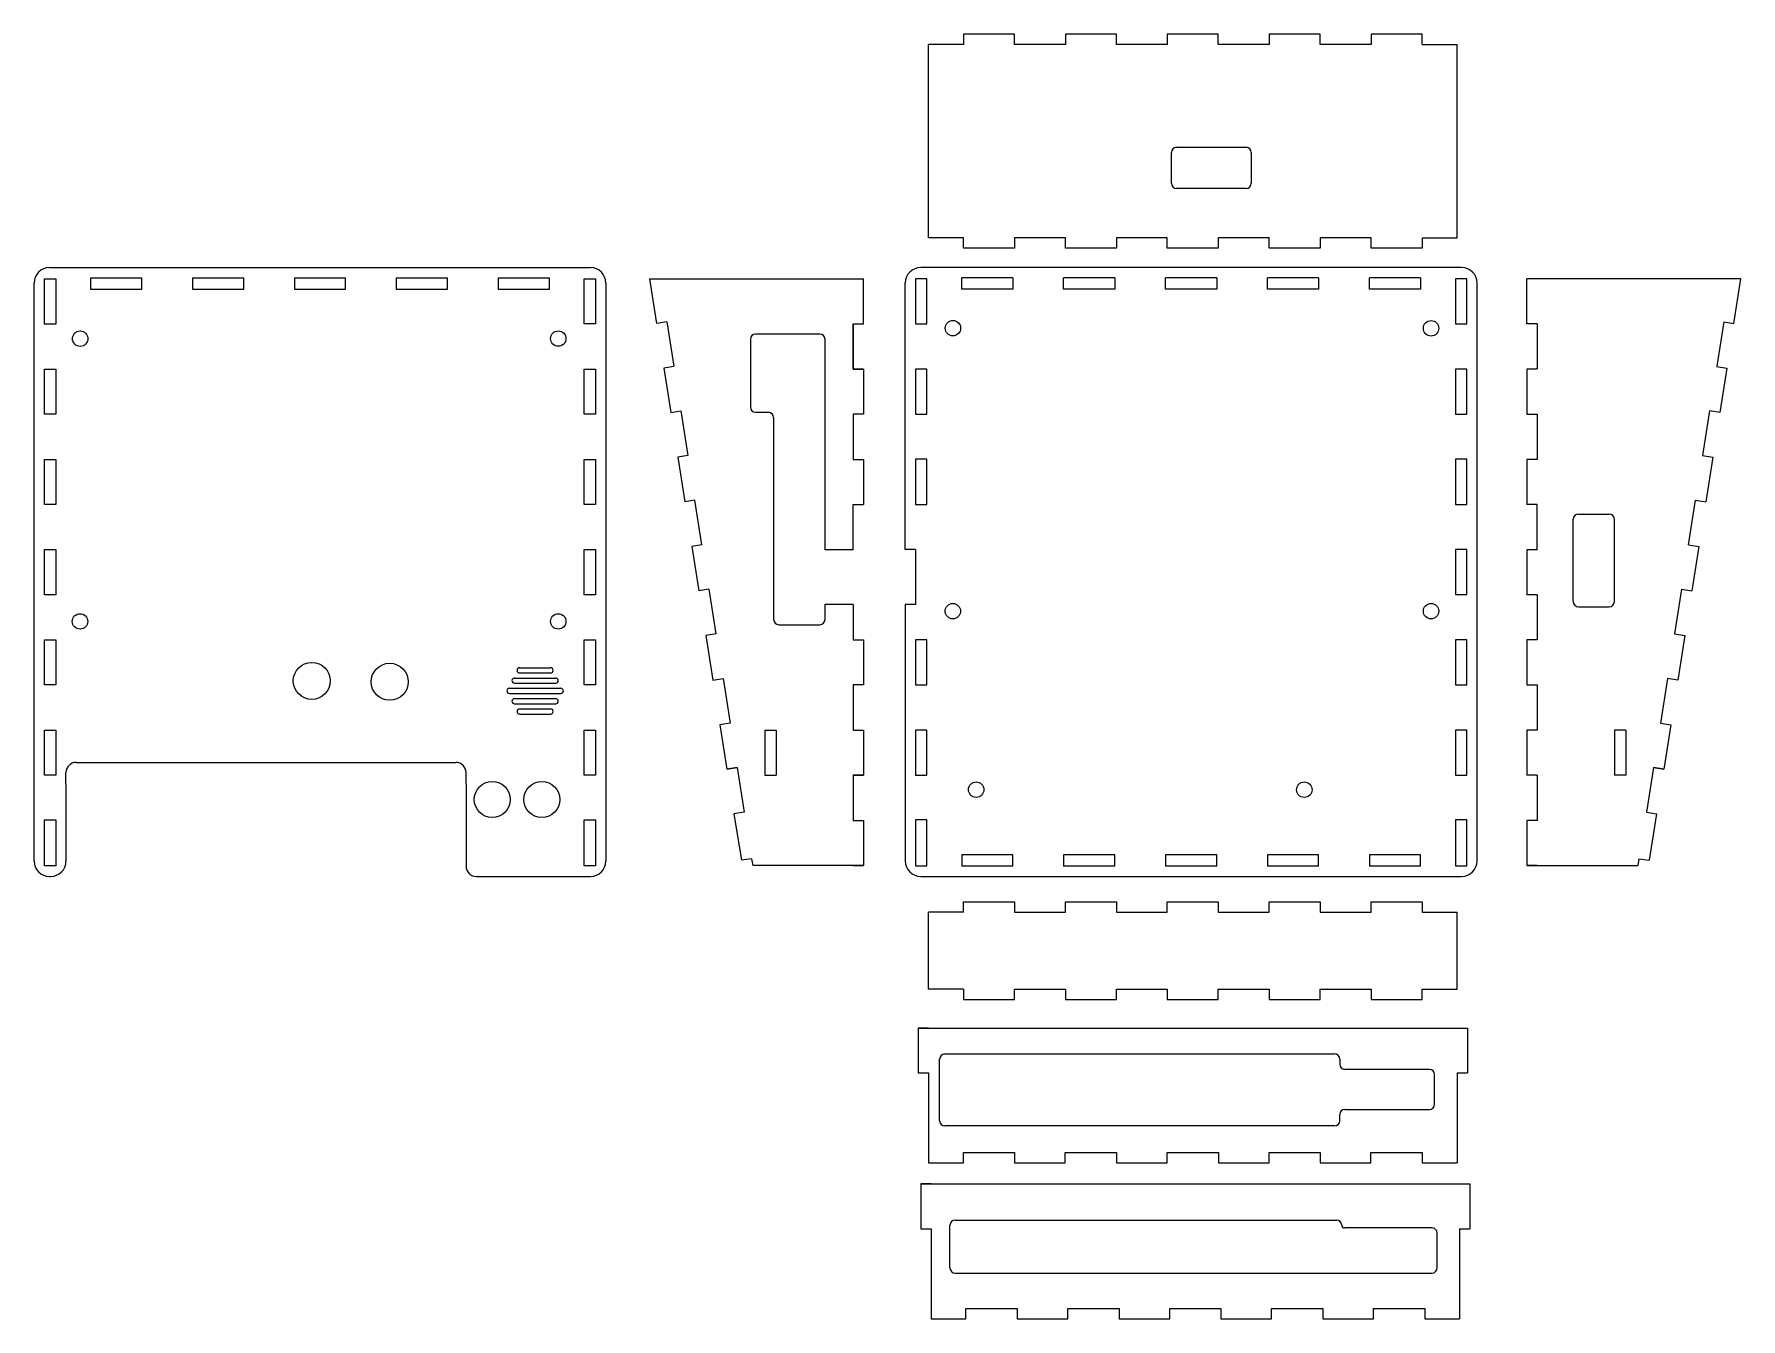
# Model space of a CAD drawing. Header units: millimetres. Extents: x -120 to 212, y -116 to 134.
import ezdxf

# ---------------------------------------------------------------- set-up
doc = ezdxf.new("R2010")
doc.units = ezdxf.units.MM
doc.layers.get('0').update_dxf_attribs({"color": 18, "lineweight": 13, "true_color": 0x000000})

msp = doc.modelspace()

# ---------------------------------------------------------------- linework, layer by layer
for p, q in [((70.35, 133.6), (60.41, 133.6)), ((60.41, 133.6), (60.41, 131.6)), ((70.35, 131.6), (70.35, 133.6)), ((90.17, 133.6), (80.23, 133.6)), ((80.23, 133.6), (80.23, 131.6)), ((90.17, 131.6), (90.17, 133.6)), ((109.98, 133.6), (100.04, 133.6)), ((100.04, 133.6), (100.04, 131.6)), ((109.98, 131.6), (109.98, 133.6)), ((129.8, 133.6), (119.86, 133.6)), ((119.86, 133.6), (119.86, 131.6)), ((129.8, 131.6), (129.8, 133.6)), ((149.62, 133.6), (139.68, 133.6)), ((139.68, 133.6), (139.68, 131.6)), ((149.62, 131.6), (149.62, 133.6)), ((53.62, 94), (53.62, 131.6)), ((60.41, 131.6), (53.62, 131.6)), ((80.24, 131.6), (70.33, 131.6)), ((100.06, 131.6), (90.15, 131.6)), ((119.88, 131.6), (109.97, 131.6)), ((139.7, 131.6), (129.79, 131.6)), ((149.62, 131.6), (156.41, 131.6)), ((156.41, 94), (156.41, 131.6)), ((100.87, 104.6), (100.87, 110.6)), ((101.87, 111.6), (115.37, 111.6)), ((116.37, 110.6), (116.37, 104.6)), ((115.37, 103.6), (101.87, 103.6)), ((60.41, 94), (53.62, 94)), ((60.41, 92), (60.41, 94)), ((80.24, 94), (70.33, 94)), ((70.35, 94), (70.35, 92)), ((80.23, 92), (80.23, 94)), ((100.06, 94), (90.15, 94)), ((90.17, 94), (90.17, 92)), ((100.04, 92), (100.04, 94)), ((119.88, 94), (109.97, 94)), ((109.98, 94), (109.98, 92)), ((119.86, 92), (119.86, 94)), ((139.7, 94), (129.79, 94)), ((129.8, 94), (129.8, 92)), ((139.68, 92), (139.68, 94)), ((149.62, 94), (149.62, 92)), ((149.62, 94), (156.41, 94)), ((70.35, 92), (60.41, 92)), ((90.17, 92), (80.23, 92)), ((109.98, 92), (100.04, 92)), ((129.8, 92), (119.86, 92)), ((149.62, 92), (139.68, 92)), ((-117.31, 88.2), (-12.12, 88.2)), ((157.29, 88.22), (52.1, 88.22)), ((-120.31, -27.2), (-120.31, 85.2)), ((-118.31, 86), (-116.11, 86)), ((-118.31, 77.23), (-118.31, 86)), ((-116.11, 86), (-116.11, 77.23)), ((-109.33, 86.2), (-109.33, 84)), ((-109.33, 86.2), (-99.37, 86.2)), ((-109.33, 84), (-99.37, 84)), ((-99.37, 84), (-99.37, 86.2)), ((-89.51, 86.2), (-89.51, 84)), ((-89.51, 86.2), (-79.55, 86.2)), ((-89.51, 84), (-79.55, 84)), ((-79.55, 84), (-79.55, 86.2)), ((-69.69, 86.2), (-69.69, 84)), ((-69.69, 86.2), (-59.73, 86.2)), ((-69.69, 84), (-59.73, 84)), ((-59.73, 84), (-59.73, 86.2)), ((-49.88, 86.2), (-49.88, 84)), ((-49.88, 86.2), (-39.92, 86.2)), ((-49.88, 84), (-39.92, 84)), ((-39.92, 84), (-39.92, 86.2)), ((-30.06, 86.2), (-30.06, 84)), ((-30.06, 86.2), (-20.1, 86.2)), ((-30.06, 84), (-20.1, 84)), ((-20.1, 84), (-20.1, 86.2)), ((-13.32, 86.02), (-11.12, 86.02)), ((-13.32, 77.25), (-13.32, 86.02)), ((-11.12, 86.02), (-11.12, 77.25)), ((-9.12, 85.2), (-9.12, -27.2)), ((-0.6, 86), (41, 86)), ((0.76, 77.36), (-0.6, 86)), ((39, 86), (41, 86)), ((41, 77.25), (41, 86)), ((49.1, 33.38), (49.1, 85.22)), ((53.3, 86.04), (51.1, 86.04)), ((51.1, 86.04), (51.1, 77.27)), ((53.3, 77.27), (53.3, 86.04)), ((60.08, 84.02), (60.08, 86.22)), ((70.04, 86.22), (60.08, 86.22)), ((70.04, 84.02), (60.08, 84.02)), ((70.04, 86.22), (70.04, 84.02)), ((79.9, 84.02), (79.9, 86.22)), ((89.86, 86.22), (79.9, 86.22)), ((89.86, 84.02), (79.9, 84.02)), ((89.86, 86.22), (89.86, 84.02)), ((99.72, 84.02), (99.72, 86.22)), ((109.68, 86.22), (99.72, 86.22)), ((109.68, 84.02), (99.72, 84.02)), ((109.68, 86.22), (109.68, 84.02)), ((119.54, 84.02), (119.54, 86.22)), ((129.49, 86.22), (119.54, 86.22)), ((129.49, 84.02), (119.54, 84.02)), ((129.49, 86.22), (129.49, 84.02)), ((139.35, 84.02), (139.35, 86.22)), ((149.31, 86.22), (139.35, 86.22)), ((149.31, 84.02), (139.35, 84.02)), ((149.31, 86.22), (149.31, 84.02)), ((158.29, 86.02), (156.09, 86.02)), ((156.09, 86.02), (156.09, 77.25)), ((158.29, 77.25), (158.29, 86.02)), ((160.29, -27.18), (160.29, 85.22)), ((211.6, 86), (170, 86)), ((172, 86), (170, 86)), ((170, 77.25), (170, 86)), ((210.24, 77.36), (211.6, 86)), ((-116.11, 77.23), (-118.31, 77.23)), ((-11.12, 77.25), (-13.32, 77.25)), ((2.74, 77.67), (0.76, 77.36)), ((2.74, 77.67), (4.1, 69.02)), ((39, 77.25), (41, 77.25)), ((39, 68.45), (39, 77.25)), ((39, 77.25), (39, 68.5)), ((39, 77.25), (41, 77.25)), ((51.1, 77.27), (53.3, 77.27)), ((156.09, 77.25), (158.29, 77.25)), ((172, 77.25), (170, 77.25)), ((172, 77.25), (172, 68.5)), ((208.26, 77.67), (206.9, 69.02)), ((208.26, 77.67), (210.24, 77.36)), ((19, 74.29), (19, 61.06)), ((32.5, 75.29), (20, 75.29)), ((33.5, 33.35), (33.5, 74.29)), ((-118.31, 68.46), (-116.11, 68.46)), ((-118.31, 59.69), (-118.31, 68.46)), ((-116.11, 68.46), (-116.11, 59.69)), ((-13.32, 68.46), (-11.12, 68.46)), ((-13.32, 59.69), (-13.32, 68.46)), ((-11.12, 68.46), (-11.12, 59.69)), ((4.11, 68.97), (2.13, 68.66)), ((2.13, 68.66), (3.49, 60.02)), ((39, 68.45), (41, 68.45)), ((41, 68.45), (39, 68.45)), ((41, 68.45), (41, 59.7)), ((53.3, 68.48), (51.1, 68.48)), ((51.1, 68.48), (51.1, 59.71)), ((53.3, 59.71), (53.3, 68.48)), ((158.29, 68.48), (156.09, 68.48)), ((156.09, 68.48), (156.09, 59.71)), ((158.29, 59.71), (158.29, 68.48)), ((172, 68.45), (170, 68.45)), ((170, 68.45), (170, 59.7)), ((206.89, 68.97), (208.87, 68.66)), ((208.87, 68.66), (207.51, 60.02)), ((3.49, 60.02), (5.47, 60.33)), ((5.47, 60.33), (6.84, 51.64)), ((20, 60.06), (22.5, 60.06)), ((205.53, 60.33), (204.16, 51.64)), ((207.51, 60.02), (205.53, 60.33)), ((-116.11, 59.69), (-118.31, 59.69)), ((-11.12, 59.69), (-13.32, 59.69)), ((23.5, 59.06), (23.5, 19.76)), ((41, 59.7), (39, 59.7)), ((39, 59.7), (39, 50.9)), ((51.1, 59.71), (53.3, 59.71)), ((156.09, 59.71), (158.29, 59.71)), ((170, 59.7), (172, 59.7)), ((172, 59.7), (172, 50.9)), ((-118.31, 50.91), (-116.11, 50.91)), ((-118.31, 42.14), (-118.31, 50.91)), ((-116.11, 50.91), (-116.11, 42.14)), ((-13.32, 50.91), (-11.12, 50.91)), ((-13.32, 42.14), (-13.32, 50.91)), ((-11.12, 50.91), (-11.12, 42.14)), ((6.84, 51.64), (4.86, 51.33)), ((4.86, 51.33), (6.22, 42.68)), ((39, 50.9), (41, 50.9)), ((41, 50.9), (41, 42.15)), ((53.3, 50.93), (51.1, 50.93)), ((51.1, 50.93), (51.1, 42.16)), ((53.3, 42.16), (53.3, 50.93)), ((158.29, 50.93), (156.09, 50.93)), ((156.09, 50.93), (156.09, 42.16)), ((158.29, 42.16), (158.29, 50.93)), ((172, 50.9), (170, 50.9)), ((170, 50.9), (170, 42.15)), ((204.16, 51.64), (206.14, 51.33)), ((206.14, 51.33), (204.78, 42.68)), ((-116.11, 42.14), (-118.31, 42.14)), ((-11.12, 42.14), (-13.32, 42.14)), ((8.2, 42.99), (6.22, 42.68)), ((9.57, 34.3), (8.2, 42.99)), ((39, 42.15), (41, 42.15)), ((39, 33.35), (39, 42.15)), ((51.1, 42.16), (53.3, 42.16)), ((156.09, 42.16), (158.29, 42.16)), ((172, 42.15), (170, 42.15)), ((172, 33.35), (172, 42.15)), ((180, 40.28), (186, 40.28)), ((201.43, 34.3), (202.8, 42.99)), ((202.8, 42.99), (204.78, 42.68)), ((179, 23.25), (179, 39.28)), ((187, 23.25), (187, 39.28)), ((-118.31, 33.36), (-116.11, 33.36)), ((-118.31, 24.59), (-118.31, 33.36)), ((-116.11, 33.36), (-116.11, 24.59)), ((-13.32, 33.36), (-11.12, 33.36)), ((-13.32, 24.59), (-13.32, 33.36)), ((-11.12, 33.36), (-11.12, 24.59)), ((9.57, 34.3), (7.59, 33.99)), ((7.59, 33.99), (8.95, 25.35)), ((39, 33.35), (33.5, 33.35)), ((51.1, 33.38), (49.1, 33.38)), ((51.1, 33.38), (51.1, 22.7)), ((158.29, 33.38), (156.09, 33.38)), ((156.09, 33.38), (156.09, 24.61)), ((158.29, 24.61), (158.29, 33.38)), ((172, 33.35), (170, 33.35)), ((170, 33.35), (170, 24.6)), ((201.43, 34.3), (203.41, 33.99)), ((203.41, 33.99), (202.05, 25.35)), ((-116.11, 24.59), (-118.31, 24.59)), ((-11.12, 24.59), (-13.32, 24.59)), ((10.93, 25.66), (8.95, 25.35)), ((10.93, 25.66), (12.29, 17.01)), ((156.09, 24.61), (158.29, 24.61)), ((172, 24.6), (170, 24.6)), ((172, 24.6), (172, 15.85)), ((200.07, 25.66), (198.71, 17.01)), ((200.07, 25.66), (202.05, 25.35)), ((33.5, 22.76), (39, 22.76)), ((33.5, 19.76), (33.5, 22.76)), ((33.5, 22.76), (39, 22.76)), ((39, 22.7), (39, 15.85)), ((49.1, 22.7), (49.1, -27.18)), ((51.1, 22.7), (49.1, 22.7)), ((180, 22.25), (186, 22.25)), ((12.3, 16.97), (10.32, 16.65)), ((10.32, 16.65), (11.68, 8.01)), ((24.5, 18.76), (32.5, 18.76)), ((198.7, 16.97), (200.68, 16.65)), ((200.68, 16.65), (199.32, 8.01)), ((-118.31, 15.81), (-116.11, 15.81)), ((-118.31, 7.04), (-118.31, 15.81)), ((-116.11, 15.81), (-116.11, 7.04)), ((-13.32, 15.81), (-11.12, 15.81)), ((-13.32, 7.04), (-13.32, 15.81)), ((-11.12, 15.81), (-11.12, 7.04)), ((39, 15.8), (41, 15.8)), ((41, 15.8), (41, 7.05)), ((53.3, 15.83), (51.1, 15.83)), ((51.1, 15.83), (51.1, 7.06)), ((53.3, 7.06), (53.3, 15.83)), ((158.29, 15.83), (156.09, 15.83)), ((156.09, 15.83), (156.09, 7.06)), ((158.29, 7.06), (158.29, 15.83)), ((172, 15.8), (170, 15.8)), ((170, 15.8), (170, 7.05)), ((-25.88, 10.39), (-19.88, 10.39)), ((-116.11, 7.04), (-118.31, 7.04)), ((-26.88, 8.39), (-18.88, 8.39)), ((-26.88, 7.39), (-18.88, 7.39)), ((-25.88, 9.39), (-19.88, 9.39)), ((-11.12, 7.04), (-13.32, 7.04)), ((11.68, 8.01), (13.66, 8.32)), ((13.66, 8.32), (15.03, -0.37)), ((41, 7.05), (39, 7.05)), ((39, 7.05), (39, -1.75)), ((51.1, 7.06), (53.3, 7.06)), ((156.09, 7.06), (158.29, 7.06)), ((170, 7.05), (172, 7.05)), ((172, 7.05), (172, -1.75)), ((197.34, 8.32), (195.97, -0.37)), ((199.32, 8.01), (197.34, 8.32)), ((-27.88, 6.39), (-17.88, 6.39)), ((-27.88, 5.39), (-17.88, 5.39)), ((-26.88, 4.39), (-18.88, 4.39)), ((-26.88, 3.39), (-18.88, 3.39)), ((-25.88, 2.39), (-19.88, 2.39)), ((-25.88, 1.39), (-19.88, 1.39)), ((-118.31, -1.74), (-116.11, -1.74)), ((-118.31, -10.51), (-118.31, -1.74)), ((-116.11, -1.74), (-116.11, -10.51)), ((-13.32, -1.74), (-11.12, -1.74)), ((-13.32, -10.51), (-13.32, -1.74)), ((-11.12, -1.74), (-11.12, -10.51)), ((15.03, -0.37), (13.05, -0.68)), ((13.05, -0.68), (14.41, -9.33)), ((21.8, -1.74), (24, -1.74)), ((21.8, -1.74), (21.8, -10.51)), ((24, -1.74), (24, -10.51)), ((39, -1.75), (41, -1.75)), ((41, -1.75), (41, -10.5)), ((53.3, -1.72), (51.1, -1.72)), ((51.1, -1.72), (51.1, -10.49)), ((53.3, -10.49), (53.3, -1.72)), ((158.29, -1.72), (156.09, -1.72)), ((156.09, -1.72), (156.09, -10.49)), ((158.29, -10.49), (158.29, -1.72)), ((172, -1.75), (170, -1.75)), ((170, -1.75), (170, -10.5)), ((189.2, -1.74), (187, -1.74)), ((187, -1.74), (187, -10.51)), ((189.2, -1.74), (189.2, -10.51)), ((195.97, -0.37), (197.95, -0.68)), ((197.95, -0.68), (196.59, -9.33)), ((-112.11, -8), (-38.31, -8)), ((14.41, -9.33), (16.39, -9.01)), ((16.39, -9.01), (14.41, -9.33)), ((16.39, -9.01), (17.76, -17.71)), ((194.61, -9.01), (193.24, -17.71)), ((196.59, -9.33), (194.61, -9.01)), ((194.61, -9.01), (196.59, -9.33)), ((-116.11, -10.51), (-118.31, -10.51)), ((-114.11, -12.2), (-114.11, -10)), ((-114.11, -12.2), (-114.11, -27.2)), ((-36.31, -12.2), (-36.31, -10)), ((-36.31, -12.2), (-36.31, -28.2)), ((-11.12, -10.51), (-13.32, -10.51)), ((21.8, -10.51), (21.8, -10.51)), ((21.8, -10.51), (24, -10.51)), ((41, -10.5), (39, -10.5)), ((39, -10.5), (41, -10.5)), ((39, -10.5), (39, -19.3)), ((39, -10.5), (39, -19.3)), ((51.1, -10.49), (53.3, -10.49)), ((156.09, -10.49), (158.29, -10.49)), ((172, -10.5), (170, -10.5)), ((172, -10.5), (172, -19.3)), ((189.2, -10.51), (187, -10.51)), ((189.2, -10.51), (189.2, -10.51)), ((-118.31, -19.2), (-116.11, -19.2)), ((-118.31, -28.15), (-118.31, -19.2)), ((-116.11, -19.2), (-116.11, -28.15)), ((-13.32, -19.2), (-11.12, -19.2)), ((-13.32, -28.15), (-13.32, -19.2)), ((-11.12, -19.2), (-11.12, -28.15)), ((17.76, -17.71), (15.78, -18.02)), ((15.78, -18.02), (17.25, -27.05)), ((39, -19.3), (41, -19.3)), ((39, -19.3), (41, -19.3)), ((41, -19.3), (41, -28.05)), ((53.3, -19.18), (51.1, -19.18)), ((51.1, -19.18), (51.1, -28.13)), ((53.3, -28.13), (53.3, -19.18)), ((158.29, -19.18), (156.09, -19.18)), ((156.09, -19.18), (156.09, -28.13)), ((158.29, -28.13), (158.29, -19.18)), ((172, -19.3), (170, -19.3)), ((170, -19.3), (170, -28.05)), ((193.24, -17.71), (195.22, -18.02)), ((195.22, -18.02), (193.75, -27.05)), ((60.08, -25.98), (60.08, -28.18)), ((70.04, -25.98), (60.08, -25.98)), ((70.04, -28.18), (70.04, -25.98)), ((79.9, -25.98), (79.9, -28.18)), ((89.86, -25.98), (79.9, -25.98)), ((89.86, -28.18), (89.86, -25.98)), ((99.72, -25.98), (99.72, -28.18)), ((109.68, -25.98), (99.72, -25.98)), ((109.68, -28.18), (109.68, -25.98)), ((119.54, -25.98), (119.54, -28.18)), ((129.49, -25.98), (119.54, -25.98)), ((129.49, -28.18), (129.49, -25.98)), ((139.35, -25.98), (139.35, -28.18)), ((149.31, -25.98), (139.35, -25.98)), ((149.31, -28.18), (149.31, -25.98)), ((-116.11, -28.15), (-118.31, -28.15)), ((-11.12, -28.15), (-13.32, -28.15)), ((19.23, -26.74), (17.25, -27.05)), ((19.23, -26.74), (19.43, -28.05)), ((41, -28.05), (19.43, -28.05)), ((39, -28.05), (41, -28.05)), ((51.1, -28.13), (53.3, -28.13)), ((70.04, -28.18), (60.08, -28.18)), ((89.86, -28.18), (79.9, -28.18)), ((109.68, -28.18), (99.72, -28.18)), ((129.49, -28.18), (119.54, -28.18)), ((149.31, -28.18), (139.35, -28.18)), ((156.09, -28.13), (158.29, -28.13)), ((172, -28.05), (170, -28.05)), ((170, -28.05), (191.57, -28.05)), ((191.77, -26.74), (191.57, -28.05)), ((191.77, -26.74), (193.75, -27.05)), ((-117.31, -30.2), (-117.11, -30.2)), ((-34.31, -30.2), (-12.12, -30.2)), ((52.1, -30.18), (157.29, -30.18)), ((60.41, -37.12), (60.41, -35.12)), ((60.41, -35.12), (70.35, -35.12)), ((70.35, -35.12), (70.35, -37.12)), ((80.23, -37.12), (80.23, -35.12)), ((80.23, -35.12), (90.17, -35.12)), ((90.17, -35.12), (90.17, -37.12)), ((100.04, -37.12), (100.04, -35.12)), ((100.04, -35.12), (109.98, -35.12)), ((109.98, -35.12), (109.98, -37.12)), ((119.86, -37.12), (119.86, -35.12)), ((119.86, -35.12), (129.8, -35.12)), ((129.8, -35.12), (129.8, -37.12)), ((139.68, -37.12), (139.68, -35.12)), ((139.68, -35.12), (149.62, -35.12)), ((149.62, -35.12), (149.62, -37.12)), ((60.41, -37.12), (53.62, -37.12)), ((53.62, -52.12), (53.62, -37.12)), ((70.33, -37.12), (80.24, -37.12)), ((90.15, -37.12), (100.06, -37.12)), ((109.97, -37.12), (119.88, -37.12)), ((129.79, -37.12), (139.7, -37.12)), ((149.62, -37.12), (156.41, -37.12)), ((156.41, -52.12), (156.41, -37.12)), ((60.41, -52.12), (53.62, -52.12)), ((60.41, -52.12), (53.62, -52.12)), ((60.41, -52.12), (60.41, -54.12)), ((70.33, -52.12), (80.24, -52.12)), ((70.35, -54.12), (70.35, -52.12)), ((80.23, -52.12), (80.23, -54.12)), ((90.15, -52.12), (100.06, -52.12)), ((90.17, -54.12), (90.17, -52.12)), ((100.04, -52.12), (100.04, -54.12)), ((109.97, -52.12), (119.88, -52.12)), ((109.98, -54.12), (109.98, -52.12)), ((119.86, -52.12), (119.86, -54.12)), ((129.79, -52.12), (139.7, -52.12)), ((129.8, -54.12), (129.8, -52.12)), ((139.68, -52.12), (139.68, -54.12)), ((149.62, -54.12), (149.62, -52.12)), ((149.62, -52.12), (156.41, -52.12)), ((60.41, -54.12), (70.35, -54.12)), ((80.23, -54.12), (90.17, -54.12)), ((100.04, -54.12), (109.98, -54.12)), ((119.86, -54.12), (129.8, -54.12)), ((139.68, -54.12), (149.62, -54.12)), ((53.62, -59.66), (51.62, -59.66)), ((51.62, -59.66), (51.62, -68.39)), ((51.62, -59.66), (158.41, -59.66)), ((158.41, -59.66), (158.41, -68.39)), ((55.79, -77.71), (55.79, -65.71)), ((56.79, -64.71), (132.6, -64.7)), ((133.6, -65.7), (133.6, -66.7)), ((51.62, -68.39), (53.62, -68.39)), ((53.62, -68.39), (53.62, -85.9)), ((151.05, -67.7), (134.6, -67.7)), ((152.05, -74.5), (152.05, -68.7)), ((156.41, -68.39), (158.41, -68.39)), ((156.41, -68.39), (156.41, -85.9)), ((134.6, -75.5), (151.05, -75.5)), ((132.6, -78.7), (56.79, -78.71)), ((133.6, -77.7), (133.6, -76.5)), ((53.62, -85.9), (60.4, -85.9)), ((60.4, -85.9), (60.4, -83.9)), ((60.4, -83.9), (70.36, -83.9)), ((70.36, -83.9), (70.36, -85.9)), ((70.36, -85.9), (80.22, -85.9)), ((80.22, -85.9), (80.22, -83.9)), ((80.22, -83.9), (90.18, -83.9)), ((90.18, -83.9), (90.18, -85.9)), ((90.18, -85.9), (100.03, -85.9)), ((100.03, -85.9), (100.03, -83.9)), ((100.03, -83.9), (109.99, -83.9)), ((109.99, -83.9), (109.99, -85.9)), ((109.99, -85.9), (119.85, -85.9)), ((119.85, -85.9), (119.85, -83.9)), ((119.85, -83.9), (129.81, -83.9)), ((129.81, -83.9), (129.81, -85.9)), ((129.81, -85.9), (139.67, -85.9)), ((139.67, -85.9), (139.67, -83.9)), ((139.67, -83.9), (149.63, -83.9)), ((149.63, -83.9), (149.63, -85.9)), ((149.63, -85.9), (156.41, -85.9)), ((54.12, -89.97), (52.12, -89.97)), ((52.12, -89.97), (52.12, -98.71)), ((52.12, -89.97), (158.91, -89.97)), ((158.91, -89.97), (158.91, -98.71)), ((52.12, -98.71), (54.12, -98.71)), ((54.12, -98.71), (54.12, -116.22)), ((57.79, -106.32), (57.79, -98.01)), ((58.79, -97.01), (132.97, -97)), ((151.54, -98.52), (134.5, -98.52)), ((152.54, -106.32), (152.54, -99.52)), ((156.91, -98.71), (158.91, -98.71)), ((156.91, -98.71), (156.91, -116.22)), ((58.79, -107.32), (151.54, -107.32)), ((60.9, -116.22), (60.9, -114.22)), ((60.9, -114.22), (70.86, -114.22)), ((70.86, -114.22), (70.86, -116.22)), ((80.72, -116.22), (80.72, -114.22)), ((80.72, -114.22), (90.67, -114.22)), ((90.67, -114.22), (90.67, -116.22)), ((100.53, -116.22), (100.53, -114.22)), ((100.53, -114.22), (110.49, -114.22)), ((110.49, -114.22), (110.49, -116.22)), ((120.35, -116.22), (120.35, -114.22)), ((120.35, -114.22), (130.31, -114.22)), ((130.31, -114.22), (130.31, -116.22)), ((140.17, -116.22), (140.17, -114.22)), ((140.17, -114.22), (150.13, -114.22)), ((150.13, -114.22), (150.13, -116.22)), ((54.12, -116.22), (60.9, -116.22)), ((70.86, -116.22), (80.72, -116.22)), ((90.67, -116.22), (100.53, -116.22)), ((110.49, -116.22), (120.35, -116.22)), ((130.31, -116.22), (140.17, -116.22)), ((150.13, -116.22), (156.91, -116.22))]:
    msp.add_line(p, q)
for centre, radius in [((58.37, 76.42), 1.5), ((151.35, 76.4), 1.5), ((-111.36, 74.38), 1.5), ((-18.38, 74.4), 1.5), ((-111.38, 19.4), 1.5), ((-18.38, 19.4), 1.5), ((58.35, 21.4), 1.5), ((151.35, 21.4), 1.5), ((-66.31, 7.84), 3.6), ((-51.16, 7.66), 3.6), ((-31.21, -15.23), 3.5), ((-21.58, -15.23), 3.5), ((62.89, -13.31), 1.5), ((126.7, -13.32), 1.5)]:
    msp.add_circle(centre, radius)
for centre, radius, start, end in [((101.87, 110.6), 1, 90, 180), ((115.37, 110.6), 1, 0, 90), ((101.87, 104.6), 1, 180.0001, 270), ((115.37, 104.6), 1, 270, 0), ((-117.31, 85.2), 3, 90, 180), ((-12.12, 85.2), 3, 0, 90), ((52.1, 85.22), 3, 90, 180), ((157.29, 85.22), 3, 0, 90), ((20, 74.29), 1, 90, 180), ((32.5, 74.29), 1, 0, 90), ((20, 61.06), 1, 180, 270), ((22.5, 59.06), 1, 0, 90), ((180, 39.28), 1, 90, 180), ((186, 39.28), 1, 0, 90), ((180, 23.25), 1, 180, 270), ((186, 23.25), 1, 270.0001, 0), ((24.5, 19.76), 1, 180, 270), ((32.5, 19.76), 1, 270, 0), ((-25.88, 9.89), 0.5, 90, 270), ((-19.88, 9.89), 0.5, 270, 90), ((-26.88, 7.89), 0.5, 90, 270), ((-18.88, 7.89), 0.5, 270, 90), ((-27.88, 5.89), 0.5, 90, 270), ((-26.88, 3.89), 0.5, 90, 270), ((-18.88, 3.89), 0.5, 270, 90), ((-17.88, 5.89), 0.5, 270, 90), ((-25.88, 1.89), 0.5, 90, 270), ((-19.88, 1.89), 0.5, 270, 90), ((-112.11, -10), 2, 90, 180), ((-38.31, -10), 2, 0, 90), ((-117.31, -27.2), 3, 180, 270), ((-117.11, -27.2), 3, 270, 0), ((-34.31, -28.2), 2, 180, 270), ((-12.12, -27.2), 3, 270, 0), ((52.1, -27.18), 3, 180, 270), ((157.29, -27.18), 3, 270, 0), ((56.79, -65.71), 1, 90, 180), ((132.6, -65.7), 1, 0, 90), ((134.6, -66.7), 1, 180, 270), ((151.05, -68.7), 1, 0, 90), ((134.6, -76.5), 1, 90, 180), ((151.05, -74.5), 1, 270, 0), ((56.79, -77.71), 1, 180, 270), ((132.6, -77.7), 1, 270, 0), ((58.79, -98.01), 1, 90, 180), ((132.97, -98), 1, 0, 90), ((134.47, -98.02), 0.5, 177.9683, 273.7482), ((151.54, -99.52), 1, 0, 90), ((58.79, -106.32), 1, 180, 270), ((151.54, -106.32), 1, 270, 0)]:
    msp.add_arc(centre, radius, start, end)

doc.saveas('drawing.dxf')
